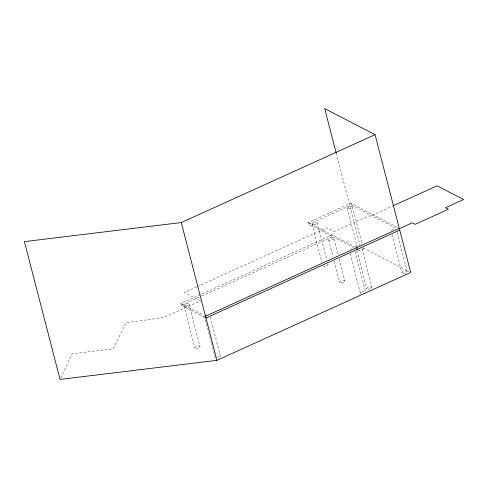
<?xml version="1.0" encoding="UTF-8"?>
<svg xmlns="http://www.w3.org/2000/svg" width="488" height="488" viewBox="0 0 488 488"><rect width="100%" height="100%" fill="white"/><g stroke="black" fill="none" stroke-linecap="round" stroke-linejoin="round"><path stroke-width="0.37" stroke-dasharray="2.44 1.83" d="M60.671 378.078L72.114 353.849L113.265 348.725L125.989 322.745L163.578 317.566L200.464 300.834L184.318 292.471L196.792 286.816M353.867 247.697L308.751 224.321L308.288 222.534L350.848 203.234L399.282 228.323M308.751 224.321L351.311 205.021L396.378 228.372M197.481 286.505L327.033 227.744L334.298 231.507L368.91 215.812L369.88 216.312L392.065 206.253M204.631 317.316L181.42 305.287L180.956 303.499L332.182 234.911L332.645 236.704L201.538 296.161M181.42 305.287L200.843 296.478M363.011 247.764L409.353 271.767M308.288 222.534L355.392 246.94M180.956 303.499L204.167 315.522M355.093 251.381L365.524 291.604A2.684 1.067 -14.5 0 0 361.754 291.586A2.684 1.067 -14.5 0 0 361.108 293.483M350.103 253.504L360.351 293.02M333.877 238.534A2.684 1.061 -14.5 0 1 330.144 240.407A2.684 1.061 -14.5 0 1 329.803 238.595A2.684 1.061 -14.5 0 1 333.877 238.534L338.221 255.279M339.166 258.933L344.845 280.838M328.68 239.876L333.042 256.682M334.176 261.068L339.672 282.259M210.267 317.066L220.698 357.283M204.521 316.261L205.277 319.189M205.466 319.921L211.353 342.606M211.542 343.339L215.525 358.704M189.039 304.164L200.025 346.523M183.86 305.555L194.852 347.944M397.098 232.538L407.144 271.389M392.114 234.691L401.972 272.81M352.428 206.857L362.096 244.238M350.848 203.234L351.311 205.021M361.919 248.496L371.966 287.341M336.122 152.787L359.943 244.897M347.255 208.278L357.112 246.397M356.935 250.649L366.793 288.768M317.243 222.815L326.911 260.195M312.076 224.236L321.934 262.349M327.289 264.13A2.684 1.061 -14.5 0 1 326.527 266.076A2.684 1.061 -14.5 0 1 322.855 265.911M362.791 248.264A2.684 1.061 -14.5 0 1 361.602 250.161A2.684 1.061 -14.5 0 1 358.058 250.057M356.033 247.081A2.684 1.061 -14.5 0 1 357.393 245.555A2.684 1.061 -14.5 0 1 360.571 245.141M391.236 230.574A2.684 1.061 -14.5 0 1 395.176 229.098M350.128 249.484A2.684 1.061 -14.5 0 1 350.756 249.161M351.543 248.886A2.684 1.061 -14.5 0 1 351.994 248.776M217.251 357.143A2.684 1.067 -14.5 0 1 220.722 357.503M204.978 316.657A2.684 1.061 -14.5 0 1 204.838 316.596M206.168 314.754A2.684 1.061 -14.5 0 1 206.784 314.553M403.344 273.329A2.684 1.061 -14.5 0 0 407.169 271.493A2.684 1.061 -14.5 0 0 403.161 271.481A2.684 1.061 -14.5 0 0 403.344 273.329M368.165 289.28A2.684 1.061 -14.5 0 0 371.984 287.444A2.684 1.061 -14.5 0 0 367.983 287.432A2.684 1.061 -14.5 0 0 368.165 289.28M348.627 208.797A2.684 1.061 -14.5 0 0 352.452 206.961A2.684 1.061 -14.5 0 0 348.444 206.949A2.684 1.061 -14.5 0 0 348.627 208.797M313.449 224.754A2.684 1.061 -14.5 0 0 317.267 222.918A2.684 1.061 -14.5 0 0 313.265 222.906A2.684 1.061 -14.5 0 0 313.449 224.754M341.051 282.778A2.684 1.067 -14.5 0 0 344.87 280.948A2.684 1.067 -14.5 0 0 340.868 280.923A2.684 1.067 -14.5 0 0 341.051 282.778M196.225 348.462A2.684 1.067 -14.5 0 0 200.049 346.626A2.684 1.067 -14.5 0 0 196.042 346.608A2.684 1.067 -14.5 0 0 196.225 348.462M185.318 306.092A2.684 1.061 -14.5 0 0 189.057 304.219A2.684 1.061 -14.5 0 0 184.976 304.28A2.684 1.061 -14.5 0 0 185.318 306.092"/><path stroke-width="0.73" d="M181.274 222.559L375.058 134.67L410.695 272.469L216.91 360.351L60.036 379.426L24.4 241.627L181.274 222.559L216.91 360.351M392.755 205.936L437.126 185.818L463.6 199.531L445.44 207.766L448.35 209.273L415.154 224.327L412.244 222.821L399.092 228.787M205.497 316.212L399.282 228.323M205.96 317.999L399.739 230.11M375.058 134.67L324.691 108.574L336.122 152.787M356.722 247.623L357.185 249.417M364.017 293.075A2.684 1.067 -14.5 0 1 363.792 293.16"/></g></svg>
